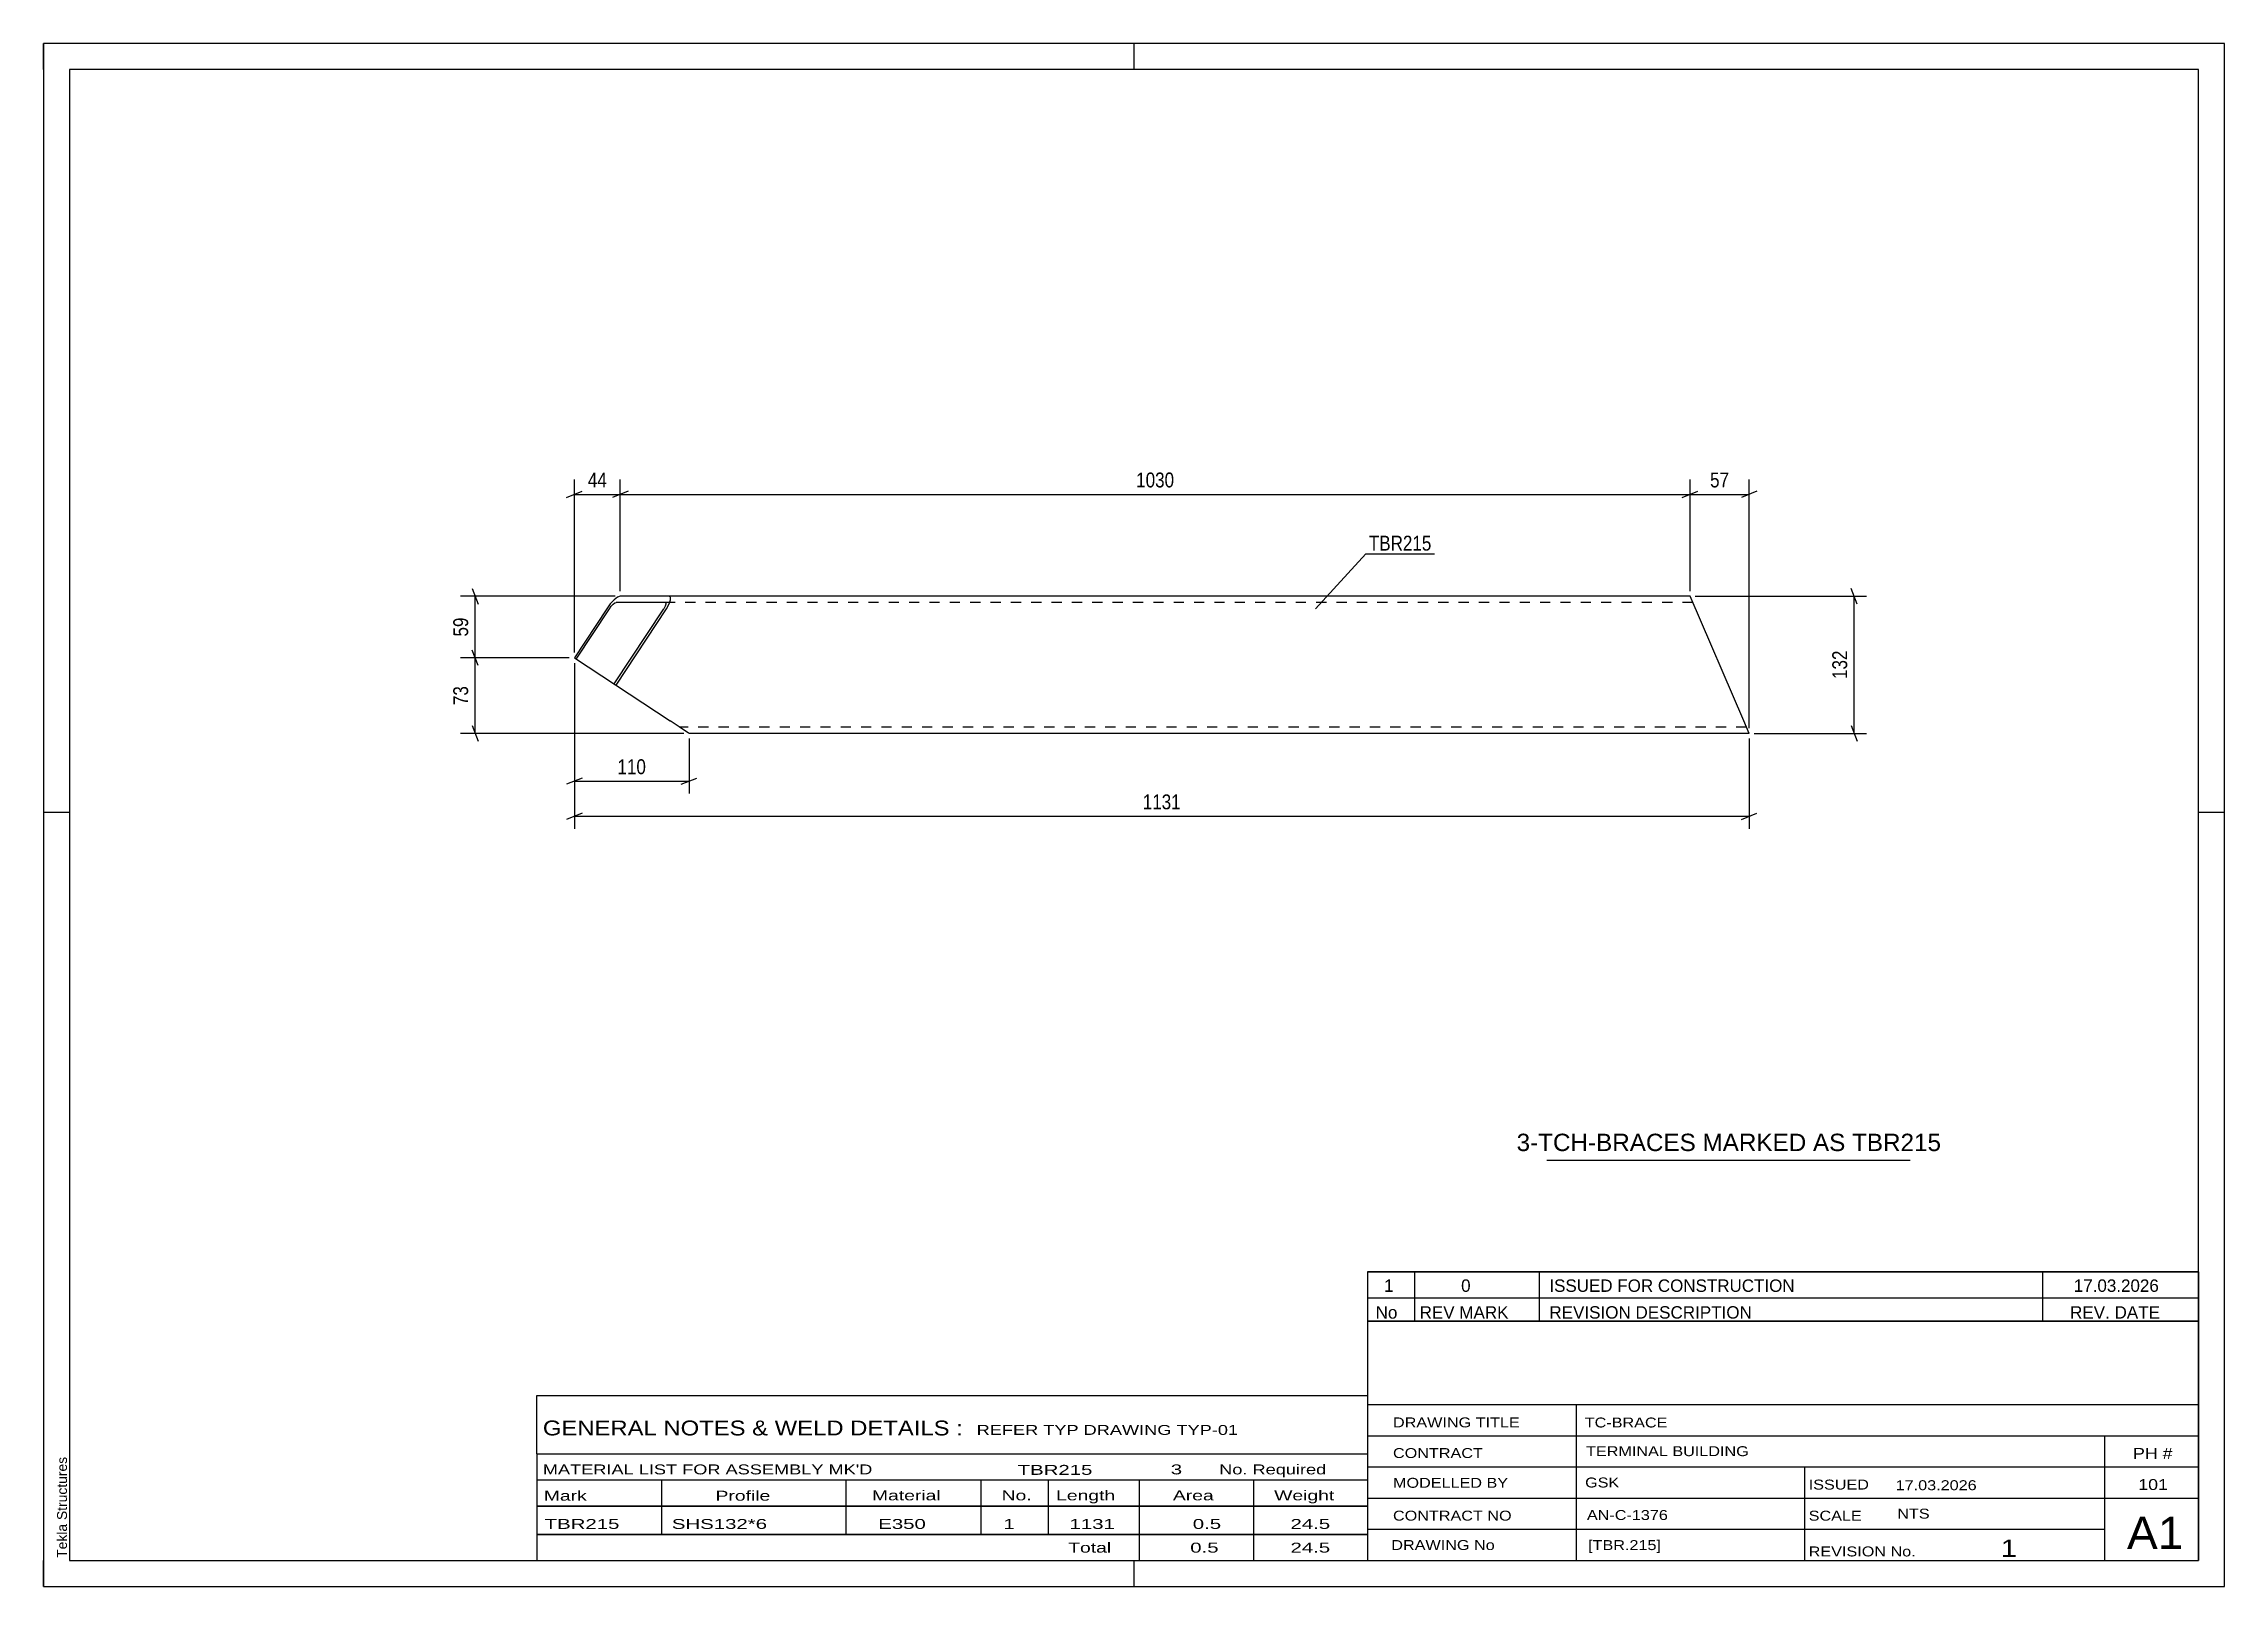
# Paper-space layout 'Layout1' of a CAD drawing. Header units: millimetres. Extents: x 0 to 420, y 0 to 297.
# The model-space entities are those that its viewports show. They can reach past a viewport. Long polylines and large blocks are cut down to what shows.
import ezdxf

# ---------------------------------------------------------------- set-up
doc = ezdxf.new("R2010")
doc.units = ezdxf.units.MM
doc.linetypes.add('DXK_LINE_DOT2', pattern=[3.9198, 1.9599, -1.9599])
doc.layers.add('Viewport layer', color=7, linetype='Continuous', plot=False)
doc.styles.add('Arial', font='ARIAL.TTF', dxfattribs={"height": 0.2})
doc.styles.add('Arial Narrow', font='ARIALN.TTF', dxfattribs={"height": 0.2})

# ---------------------------------------------------------------- blocks, each defined once
blk = doc.blocks.new('Unknown-580740461-1161')
at = {"color": 5, "linetype": 'Continuous'}
for p, q in [((420, 297), (0, 297)), ((0, 297), (0, 0)), ((0, 292), (0, 297)), ((210, 292), (210, 297)), ((420, 0), (420, 297)), ((415, 292), (5, 292)), ((5, 292), (5, 5)), ((415, 5), (415, 292)), ((5, 149), (0, 149)), ((420, 149), (415, 149)), ((0, 0), (0, 5)), ((5, 5), (415, 5)), ((210, 0), (210, 5)), ((0, 0), (420, 0))]:
    blk.add_line(p, q, dxfattribs=at)
at = {"color": 174, "linetype": 'Continuous', "style": 'Arial'}
blk.add_text('Tekla Structures', height=1.9102, rotation=90, dxfattribs=at).set_placement((4.5, 5.5))
blk = doc.blocks.new('Part-580740461-1270 - 1252')
at = {"color": 2, "linetype": 'Continuous'}
for p, q in [((109.13, 189.14), (108.45, 188.22)), ((109.87, 189.92), (109.13, 189.14)), ((109.31, 188.68), (109.68, 189.07)), ((109.68, 189.07), (110.02, 189.33)), ((110.55, 190.44), (109.87, 189.92)), ((110.02, 189.33), (110.28, 189.42)), ((119.69, 189.42), (110.28, 189.42)), ((111.07, 190.62), (110.55, 190.44)), ((317.09, 190.62), (111.07, 190.62)), ((119.69, 189.42), (119.83, 189.33)), ((119.83, 189.07), (119.69, 188.68)), ((119.83, 189.33), (119.83, 189.07)), ((119.95, 188.22), (120.47, 189.14)), ((120.47, 189.14), (120.76, 189.92)), ((120.76, 190.44), (120.48, 190.62)), ((120.76, 189.92), (120.76, 190.44)), ((327.44, 166.62), (317.09, 190.62)), ((108.45, 188.22), (102.22, 178.76)), ((102.58, 178.52), (108.97, 188.22)), ((108.97, 188.22), (109.31, 188.68)), ((109.88, 173.72), (119.42, 188.22)), ((110.25, 173.48), (119.95, 188.22)), ((119.69, 188.68), (119.42, 188.22)), ((102.22, 178.76), (120.66, 166.62)), ((124.31, 164.22), (120.66, 166.62)), ((328.47, 164.22), (124.31, 164.22)), ((328.47, 164.22), (327.44, 166.62))]:
    blk.add_line(p, q, dxfattribs=at)
at = {"color": 7, "linetype": 'DXK_LINE_DOT2'}
for p, q in [((317.6, 189.42), (119.69, 189.42)), ((124.03, 164.41), (120.66, 166.62)), ((327.95, 165.42), (122.49, 165.42)), ((327.91, 165.52), (327.63, 166.16)), ((327.95, 165.42), (327.91, 165.52))]:
    blk.add_line(p, q, dxfattribs=at)
blk = doc.blocks.new('StraightDimension-580740461-1354 - 1252')
at = {"color": 7, "linetype": 'Continuous'}
for p, q in [((102.22, 177.76), (102.22, 145.85)), ((328.47, 163.22), (328.47, 145.85)), ((103.72, 148.85), (100.72, 147.65)), ((102.22, 148.25), (328.47, 148.25)), ((326.97, 147.65), (329.97, 148.85))]:
    blk.add_line(p, q, dxfattribs=at)
at = {"color": 0}
blk.add_wipeout([(219.6, 149), (219.6, 153.2), (211.09, 153.2), (211.09, 149)], dxfattribs=at)
at = {"color": 3, "style": 'Arial Narrow'}
blk.add_text('1131', height=2.863, dxfattribs=at).set_placement((211.69, 149.6))
blk = doc.blocks.new('StraightDimension-580740461-1389 - 1252')
at = {"color": 7, "linetype": 'Continuous'}
for p, q in [((110.07, 190.62), (80.26, 190.62)), ((82.51, 192.12), (83.71, 189.12)), ((83.11, 178.76), (83.11, 190.62)), ((101.22, 178.76), (80.26, 178.76)), ((83.71, 177.26), (82.51, 180.26))]:
    blk.add_line(p, q, dxfattribs=at)
at = {"color": 0}
blk.add_wipeout([(82.36, 187.12), (78.16, 187.12), (78.16, 182.26), (82.36, 182.26)], dxfattribs=at)
at = {"color": 3, "style": 'Arial Narrow'}
blk.add_text('59', height=2.863, rotation=90.0002, dxfattribs=at).set_placement((81.76, 182.86))
blk = doc.blocks.new('StraightDimension-580740461-1390 - 1252')
at = {"color": 7, "linetype": 'Continuous'}
for p, q in [((101.22, 178.76), (80.26, 178.76)), ((83.71, 177.26), (82.51, 180.26)), ((83.11, 164.22), (83.11, 178.76)), ((123.31, 164.22), (80.26, 164.22)), ((82.51, 165.72), (83.71, 162.72))]:
    blk.add_line(p, q, dxfattribs=at)
at = {"color": 0}
blk.add_wipeout([(82.36, 173.92), (78.16, 173.92), (78.16, 169.06), (82.36, 169.06)], dxfattribs=at)
at = {"color": 3, "style": 'Arial Narrow'}
blk.add_text('73', height=2.863, rotation=90.0002, dxfattribs=at).set_placement((81.76, 169.66))
blk = doc.blocks.new('StraightDimension-580740461-1406 - 1252')
at = {"color": 7, "linetype": 'Continuous'}
for p, q in [((102.22, 177.76), (102.22, 152.61)), ((124.31, 163.22), (124.31, 152.61)), ((103.72, 155.61), (100.72, 154.41)), ((122.81, 154.41), (125.81, 155.61)), ((102.22, 155.01), (124.31, 155.01))]:
    blk.add_line(p, q, dxfattribs=at)
at = {"color": 0}
blk.add_wipeout([(116.61, 155.76), (116.61, 159.96), (109.92, 159.96), (109.92, 155.76)], dxfattribs=at)
at = {"color": 3, "style": 'Arial Narrow'}
blk.add_text('110', height=2.863, dxfattribs=at).set_placement((110.52, 156.36))
blk = doc.blocks.new('StraightDimension-580740461-1426 - 1252')
at = {"color": 7, "linetype": 'Continuous'}
for p, q in [((315.59, 209.62), (318.59, 210.82)), ((317.09, 191.62), (317.09, 213.07)), ((317.09, 210.22), (328.47, 210.22)), ((329.97, 210.82), (326.97, 209.62)), ((328.47, 165.22), (328.47, 213.07))]:
    blk.add_line(p, q, dxfattribs=at)
at = {"color": 0}
blk.add_wipeout([(325.21, 210.97), (325.21, 215.17), (320.35, 215.17), (320.35, 210.97)], dxfattribs=at)
at = {"color": 3, "style": 'Arial Narrow'}
blk.add_text('57', height=2.863, dxfattribs=at).set_placement((320.95, 211.57))
blk = doc.blocks.new('StraightDimension-580740461-1427 - 1252')
at = {"color": 7, "linetype": 'Continuous'}
for p, q in [((112.57, 210.82), (109.57, 209.62)), ((111.07, 191.62), (111.07, 213.07)), ((111.07, 210.22), (317.09, 210.22)), ((315.59, 209.62), (318.59, 210.82)), ((317.09, 191.62), (317.09, 213.07))]:
    blk.add_line(p, q, dxfattribs=at)
at = {"color": 0}
blk.add_wipeout([(218.33, 210.97), (218.33, 215.17), (209.82, 215.17), (209.82, 210.97)], dxfattribs=at)
at = {"color": 3, "style": 'Arial Narrow'}
blk.add_text('1030', height=2.863, dxfattribs=at).set_placement((210.42, 211.57))
blk = doc.blocks.new('StraightDimension-580740461-1428 - 1252')
at = {"color": 7, "linetype": 'Continuous'}
for p, q in [((100.72, 209.62), (103.72, 210.82)), ((102.22, 179.76), (102.22, 213.07)), ((102.22, 210.22), (111.07, 210.22)), ((112.57, 210.82), (109.57, 209.62)), ((111.07, 191.62), (111.07, 213.07))]:
    blk.add_line(p, q, dxfattribs=at)
at = {"color": 0}
blk.add_wipeout([(109.07, 210.97), (109.07, 215.17), (104.22, 215.17), (104.22, 210.97)], dxfattribs=at)
at = {"color": 3, "style": 'Arial Narrow'}
blk.add_text('44', height=2.863, dxfattribs=at).set_placement((104.82, 211.57))
blk = doc.blocks.new('StraightDimension-580740461-1466 - 1252')
at = {"color": 7, "linetype": 'Continuous'}
for p, q in [((318.09, 190.62), (351.1, 190.62)), ((349.3, 189.12), (348.1, 192.12)), ((348.7, 164.22), (348.7, 190.62)), ((329.47, 164.22), (351.1, 164.22)), ((348.1, 165.72), (349.3, 162.72))]:
    blk.add_line(p, q, dxfattribs=at)
at = {"color": 0}
blk.add_wipeout([(347.95, 180.77), (343.75, 180.77), (343.75, 174.08), (347.95, 174.08)], dxfattribs=at)
at = {"color": 3, "style": 'Arial Narrow'}
blk.add_text('132', height=2.863, rotation=90.0002, dxfattribs=at).set_placement((347.35, 174.68))
blk = doc.blocks.new('Unknown-580740461-1543')
at = {"color": 7, "linetype": 'Continuous'}
for p, q in [((255, 60.55), (415, 60.55)), ((415, 60.55), (255, 60.55)), ((255, 60.55), (255, 55.55)), ((264, 60.55), (264, 55.55)), ((288, 60.55), (288, 55.55)), ((385, 60.55), (385, 55.55)), ((415, 60.55), (415, 55.55)), ((255, 55.55), (415, 55.55)), ((255, 55.55), (255, 51.05)), ((255, 55.55), (415, 55.55)), ((264, 55.55), (264, 51.05)), ((288, 55.55), (288, 51.05)), ((385, 55.55), (385, 51.05)), ((415, 55.55), (415, 51.05)), ((415, 51.05), (255, 51.05))]:
    blk.add_line(p, q, dxfattribs=at)
at = {"color": 7, "linetype": 'Continuous', "style": 'Arial Narrow'}
for s, height, width, p in [('1', 2.39, 1.196471, (258.16, 56.7)), ('0', 2.39, 1.196471, (273, 56.7)), ('ISSUED FOR CONSTRUCTION', 2.3861, 1.196471, (290, 56.7)), ('17.03.2026', 2.386, 1.196471, (391, 56.7)), ('No', 2.386, 1.2, (256.54, 51.55)), ('REV MARK', 2.386, 1.2, (265, 51.55)), ('REVISION DESCRIPTION', 2.3861, 1.2, (290, 51.55)), ('REV. DATE', 2.386, 1.2, (390.28, 51.55))]:
    blk.add_text(s, height=height, dxfattribs=dict(at, width=width)).set_placement(p)
blk = doc.blocks.new('Unknown-580740461-1542')
at = {"color": 7, "linetype": 'Continuous'}
for p, q in [((255, 51.05), (255, 5)), ((255, 51.05), (415, 51.05)), ((415, 51), (415, 5)), ((255, 35), (415, 35)), ((295.14, 35), (295.14, 5)), ((255, 29), (415, 29)), ((397, 5.05), (397, 29.05)), ((255, 23), (415, 23)), ((339.14, 23), (339.14, 5)), ((255, 17), (415, 17)), ((255, 11), (397, 11)), ((255, 5), (415, 5))]:
    blk.add_line(p, q, dxfattribs=at)
at = {"color": 7, "style": 'Arial Narrow'}
for s, height, width, p in [('DRAWING TITLE', 1.9089, 1.425378, (259.88, 30.61)), ('TC-BRACE', 1.909, 1.425378, (296.81, 30.59)), ('CONTRACT', 1.909, 1.425378, (259.88, 24.71)), ('TERMINAL BUILDING', 1.9089, 1.425378, (297.06, 25.07)), ('MODELLED BY', 1.9089, 1.425378, (259.88, 18.98)), ('GSK', 1.909, 1.425378, (296.88, 19.04)), ('ISSUED', 1.909, 1.425378, (339.94, 18.64)), ('17.03.2026', 1.909, 1.425378, (356.69, 18.52)), ('CONTRACT NO', 1.9089, 1.425378, (259.88, 12.66)), ('AN-C-1376', 1.909, 1.425378, (297.23, 12.78)), ('SCALE', 1.909, 1.425378, (339.94, 12.65)), ('A1', 6.204, 1.25, (401.24, 7.2)), ('DRAWING No', 1.909, 1.425378, (259.56, 7)), ('[TBR.215]', 1.909, 1.425378, (297.46, 6.99)), ('1', 3.34, 1.5, (376.91, 5.68)), ('REVISION No.', 1.9089, 1.425378, (339.94, 5.77))]:
    blk.add_text(s, height=height, dxfattribs=dict(at, width=width)).set_placement(p)
at = {"color": 7, "linetype": 'Continuous', "style": 'Arial Narrow'}
for s, height, width, p in [('PH #', 2.1, 1.42538, (402.4, 24.55)), ('101', 2.1, 1.42538, (403.41, 18.55)), ('NTS', 1.909, 1.425378, (357, 13.05))]:
    blk.add_text(s, height=height, dxfattribs=dict(at, width=width)).set_placement(p)
blk = doc.blocks.new('Unknown-580740461-1544')
at = {"color": 7, "linetype": 'Continuous'}
for p, q in [((95, 36.75), (255, 36.75)), ((95, 25.5), (95, 36.75)), ((255, 36.75), (255, 25.5)), ((95, 25.5), (255, 25.5)), ((95, 25.5), (95, 20.5)), ((255, 25.5), (255, 20.5)), ((95, 20.5), (255, 20.5)), ((95, 20.5), (95, 15.5)), ((119, 20.5), (119, 15.5)), ((154.5, 20.5), (154.5, 15.5)), ((180.5, 20.5), (180.5, 15.5)), ((193.5, 20.5), (193.5, 15.5)), ((211, 20.5), (211, 15.5)), ((233, 20.5), (233, 15.5)), ((255, 20.5), (255, 15.5)), ((95, 15.5), (255, 15.5)), ((95, 15.45), (95, 10.05)), ((95, 15.45), (255, 15.45)), ((119, 15.5), (119, 10)), ((154.5, 15.5), (154.5, 10)), ((180.5, 15.5), (180.5, 10)), ((193.5, 15.5), (193.5, 10)), ((211, 15.5), (211, 10)), ((233, 15.5), (233, 10)), ((255, 15.45), (255, 10.05)), ((95, 10.05), (255, 10.05)), ((95, 10), (255, 10)), ((95, 10), (95, 5)), ((211, 10), (211, 5)), ((233, 10), (233, 5)), ((255, 10), (255, 5)), ((95, 5), (255, 5))]:
    blk.add_line(p, q, dxfattribs=at)
at = {"color": 7, "style": 'Arial Narrow'}
for s, height, width, p in [('GENERAL NOTES & WELD DETAILS :', 2.8633, 1.4, (96.15, 29.06)), ('REFER TYP DRAWING TYP-01', 1.9089, 1.6, (179.7, 29.16)), ("MATERIAL LIST FOR ASSEMBLY MK'D", 1.9089, 1.6, (96.15, 21.56)), ('TBR215', 1.909, 1.794707, (187.59, 21.47)), ('3', 1.91, 1.794707, (217.08, 21.56)), ('No. Required', 1.9089, 1.6, (226.41, 21.56)), ('Mark', 1.909, 1.7, (96.34, 16.5)), ('Profile', 1.909, 1.7, (129.41, 16.5)), ('Material', 1.909, 1.7, (159.54, 16.56)), ('No.', 1.909, 1.7, (184.5, 16.56)), ('Length', 1.909, 1.7, (195, 16.56)), ('Area', 1.909, 1.7, (217.5, 16.56)), ('Weight', 1.909, 1.7, (237, 16.56))]:
    blk.add_text(s, height=height, dxfattribs=dict(at, width=width)).set_placement(p)
at = {"color": 7, "linetype": 'Continuous', "style": 'Arial Narrow'}
for s, height, width, p in [('TBR215', 1.909, 1.794707, (96.5, 11.06)), ('SHS132*6', 1.909, 1.794707, (121, 11.06)), ('E350', 1.909, 1.794707, (160.74, 11.06)), ('1', 1.91, 1.794707, (184.86, 11.06)), ('1131', 1.909, 1.794707, (197.58, 11.06)), ('0.5', 1.909, 1.794707, (221.32, 11.06)), ('24.5', 1.909, 1.794707, (240.14, 11.06)), ('Total', 1.909, 1.7, (197.33, 6.5)), ('0.5', 1.909, 1.794707, (220.83, 6.5)), ('24.5', 1.909, 1.794707, (240.14, 6.5))]:
    blk.add_text(s, height=height, dxfattribs=dict(at, width=width)).set_placement(p)
blk = doc.blocks.new('Unknown-580740461-1545')
at = {"color": 7, "linetype": 'Continuous'}
blk.add_line((289.5, 82.05), (359.5, 82.05), dxfattribs=at)
at = {"color": 7, "style": 'Arial'}
blk.add_text('3-TCH-BRACES MARKED AS TBR215', height=3.3428, dxfattribs=at).set_placement((283.69, 83.8))
blk = doc.blocks.new('Mark-580740461-1265 - 1252')
at = {"color": 0}
blk.add_wipeout([(267.29, 199.4), (267.29, 202.4), (255.23, 202.4), (255.23, 199.4)], dxfattribs=at)
blk.add_wipeout([(267.29, 199.4), (267.29, 202.4), (255.23, 202.4), (255.23, 199.4)], dxfattribs=at)
at = {"color": 30, "linetype": 'Continuous'}
for p, q in [((244.94, 188.19), (254.63, 198.8)), ((254.63, 198.8), (267.89, 198.8))]:
    blk.add_line(p, q, dxfattribs=at)
at = {"color": 3, "style": 'Arial Narrow'}
blk.add_text('TBR215', height=2.863, dxfattribs=at).set_placement((255.23, 199.4))

msp = doc.modelspace()

# ---------------------------------------------------------------- block references
for name in ['Unknown-580740461-1161', 'Part-580740461-1270 - 1252', 'Unknown-580740461-1545', 'Unknown-580740461-1543', 'Unknown-580740461-1542', 'Unknown-580740461-1544']:
    msp.add_blockref(name, (0, 0))

# ---------------------------------------------------------------- next in the draw order: block references
msp.add_blockref('StraightDimension-580740461-1354 - 1252', (0, 0))

# ---------------------------------------------------------------- next in the draw order: block references
for name in ['StraightDimension-580740461-1426 - 1252', 'StraightDimension-580740461-1389 - 1252']:
    msp.add_blockref(name, (0, 0))

# ---------------------------------------------------------------- next in the draw order: block references
for name in ['StraightDimension-580740461-1427 - 1252', 'StraightDimension-580740461-1390 - 1252']:
    msp.add_blockref(name, (0, 0))

# ---------------------------------------------------------------- next in the draw order: block references
for name in ['Mark-580740461-1265 - 1252', 'StraightDimension-580740461-1466 - 1252', 'StraightDimension-580740461-1406 - 1252']:
    msp.add_blockref(name, (0, 0))

# ---------------------------------------------------------------- next in the draw order: block references
msp.add_blockref('StraightDimension-580740461-1428 - 1252', (0, 0))

psp = doc.layouts.get("Layout1")

# ---------------------------------------------------------------- viewports
at = {"layer": 'Viewport layer', "view_target_point": (210, 148.5)}
psp.add_viewport(center=(210, 148.5), size=(420, 297), view_center_point=(0, 0), view_height=297, dxfattribs=at)

doc.saveas('drawing.dxf')
